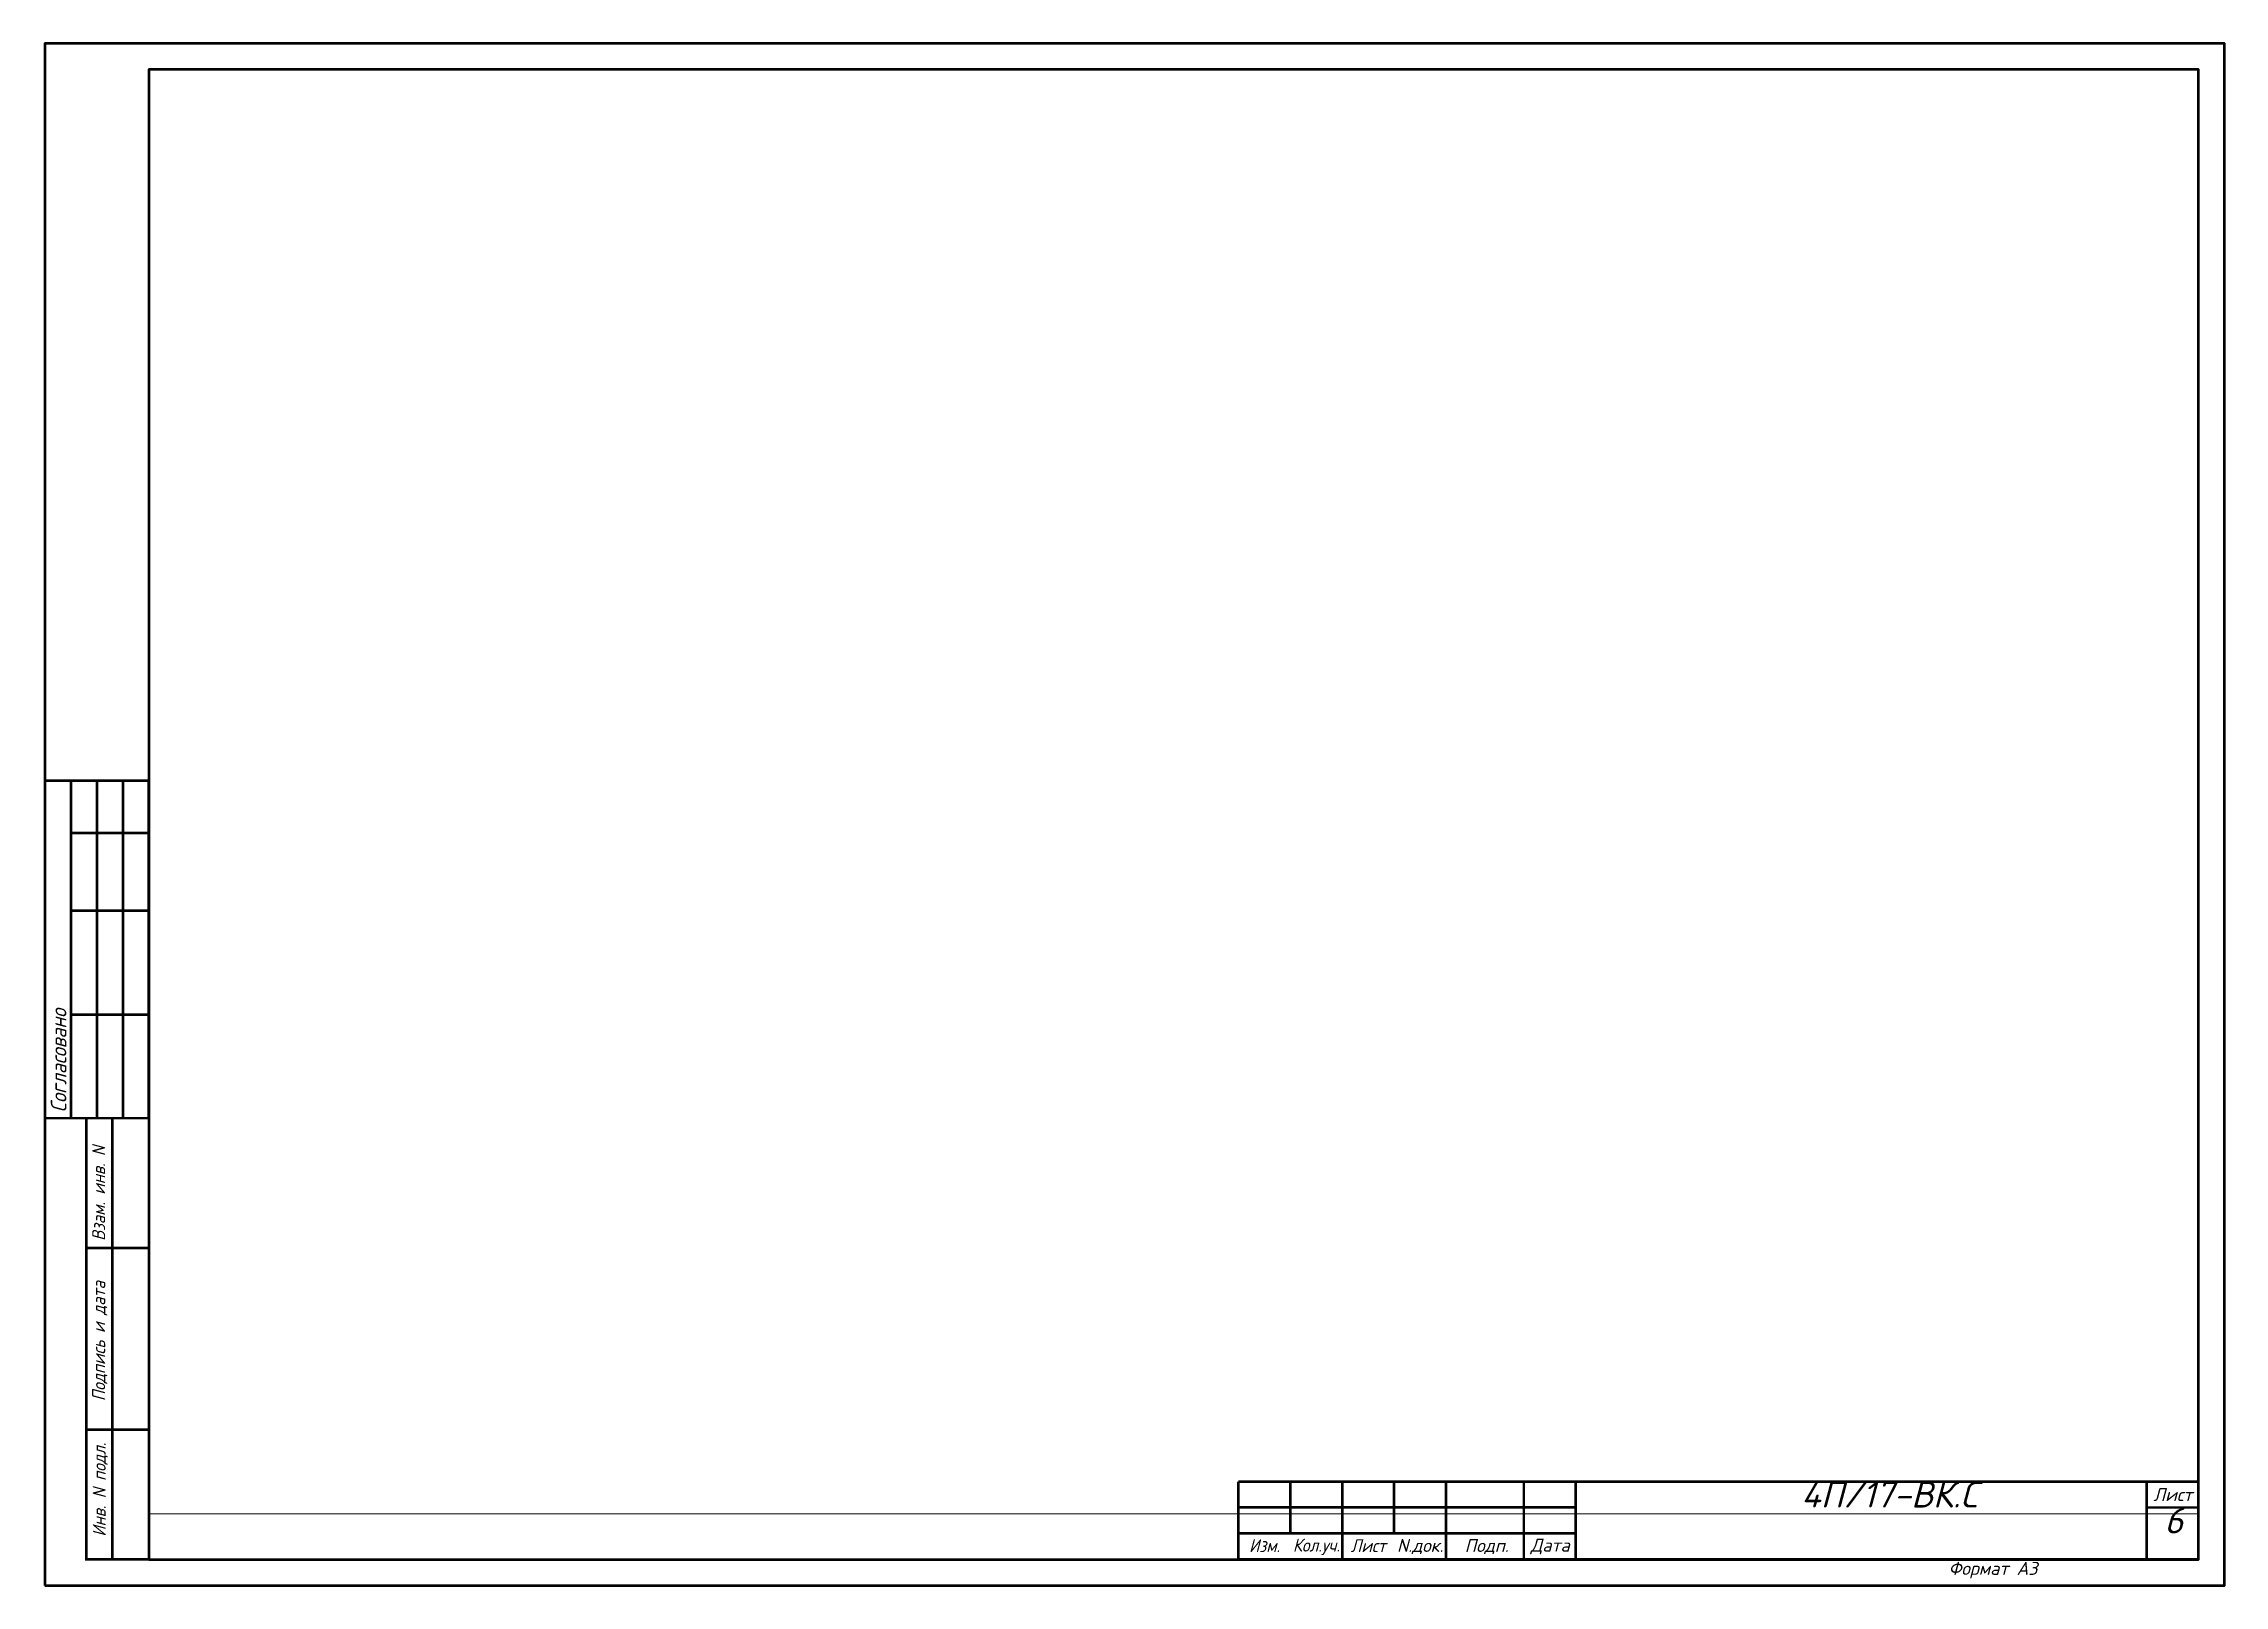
# Paper-space layout 'СО_6' of a CAD drawing. Header units: millimetres. Extents: x 0 to 420, y 0 to 297.
import ezdxf
from ezdxf.enums import TextEntityAlignment as Align

# ---------------------------------------------------------------- set-up
doc = ezdxf.new("R2010")
doc.units = ezdxf.units.MM
doc.layers.add('ВК_defpoints', color=7, linetype='Continuous', plot=False)
doc.layers.add('ВК_PI Stamp', color=7, linetype='Continuous', lineweight=50)
doc.styles.add('ISOPEUR', font='isocpeui.ttf')
doc.styles.add('text_frame', font='isocpeur.ttf', dxfattribs={"width": 0.9, "oblique": 15})

psp = doc.layouts.new('СО_6')

# ---------------------------------------------------------------- linework, layer by layer
at = {"layer": 'ВК_PI Stamp', "color": 0}
for p, q in [((5, 155), (5, 90)), ((10, 155), (10, 90)), ((15, 155), (15, 90)), ((20, 155), (20, 5)), ((5, 145), (20, 145)), ((5, 130), (20, 130)), ((5, 110), (20, 110)), ((295, 15), (230, 15)), ((230, 5), (415, 5)), ((230, 5), (415, 5)), ((230, 5), (415, 5))]:
    psp.add_line(p, q, dxfattribs=at)
at = {"layer": 'ВК_PI Stamp'}
for points in [[(0, 0), (420, 0), (420, 297), (0, 297)], [(20, 5), (415, 5), (415, 292), (20, 292)]]:
    psp.add_lwpolyline(points, close=True, dxfattribs=at)
at = {"layer": 'ВК_PI Stamp', "color": 0, "const_width": 0.5}
psp.add_lwpolyline([(0, 90), (20, 90), (20, 155), (0, 155)], close=True, dxfattribs=at)
for points in [[(20, 5), (8, 5), (8, 90), (20, 90)], [(13, 5), (13, 90)], [(415, 20), (230, 20)], [(230, 20), (230, 5)], [(240, 20), (240, 10)], [(250, 20), (250, 5)], [(260, 20), (260, 10)], [(270, 5), (270, 20)], [(285, 20), (285, 5)], [(295, 5), (295, 20)], [(405, 5), (405, 20)], [(415, 15), (405, 15)], [(295, 10), (230, 10)], [(295, 5), (230, 5)], [(415, 5), (295, 5)]]:
    psp.add_lwpolyline(points, dxfattribs=at)
at = {"layer": 'ВК_PI Stamp', "color": 0, "linetype": 'Continuous', "const_width": 0.5}
for points in [[(8, 65), (20, 65)], [(8, 30), (20, 30)]]:
    psp.add_lwpolyline(points, dxfattribs=at)

# ---------------------------------------------------------------- texts
at = {"layer": 'ВК_PI Stamp', "color": 0, "style": 'text_frame', "oblique": 15, "width": 0.9}
psp.add_text('Согласовано', height=3, rotation=90, dxfattribs=at).set_placement((4.15, 91.11))
at = {"layer": 'ВК_PI Stamp', "color": 0, "linetype": 'Continuous', "style": 'text_frame', "oblique": 15, "width": 0.9}
for s, p in [('Взам. инв. N', (11.61, 66.37)), ('Подпись и дата', (11.62, 35.49)), ('Инв. N подл.', (11.72, 9.39))]:
    psp.add_text(s, height=2.5, rotation=90, dxfattribs=at).set_placement(p)
at = {"layer": 'ВК_PI Stamp', "color": 0, "style": 'text_frame', "oblique": 15}
for s, p in [('Лист', (410.07, 17.49)), ('N.док.', (265.02, 7.49)), ('Подп.', (277.84, 7.49)), ('Дата', (290.07, 7.49))]:
    psp.add_text(s, height=2.5, dxfattribs=at).set_placement(p, align=Align.MIDDLE)
at = {"layer": 'ВК_PI Stamp', "color": 0, "style": 'text_frame', "oblique": 15, "width": 0.9}
for s, p in [('Изм.', (235.02, 7.65)), ('Кол.уч.', (245.02, 7.41)), ('Лист', (255.02, 7.65))]:
    psp.add_text(s, height=2.5, dxfattribs=at).set_placement(p, align=Align.MIDDLE)
at = {"layer": 'ВК_PI Stamp', "linetype": 'Continuous', "lineweight": 25, "style": 'ISOPEUR'}
for s, insert, char_height, width, attachment_point in [('4П/17-ВК.С{\\H1.4167x; }', (355.46, 20), 5, 120, 2), ('6{\\H1.4167x; }', (410.23, 15), 5, 9.5389, 2), ('Формат А3{\\H1.4167x; }', (375.41, 2.93), 2.5, 22.7495, 5)]:
    psp.add_mtext(s, dxfattribs=dict(at, insert=insert, char_height=char_height, width=width, attachment_point=attachment_point))

# ---------------------------------------------------------------- viewports
at = {"layer": 'ВК_defpoints'}
psp.add_viewport(center=(217.5, 152.9), size=(395, 278.21), view_center_point=(151308.42, -15796.8), view_height=27820.9954, dxfattribs=at)

doc.saveas('drawing.dxf')
